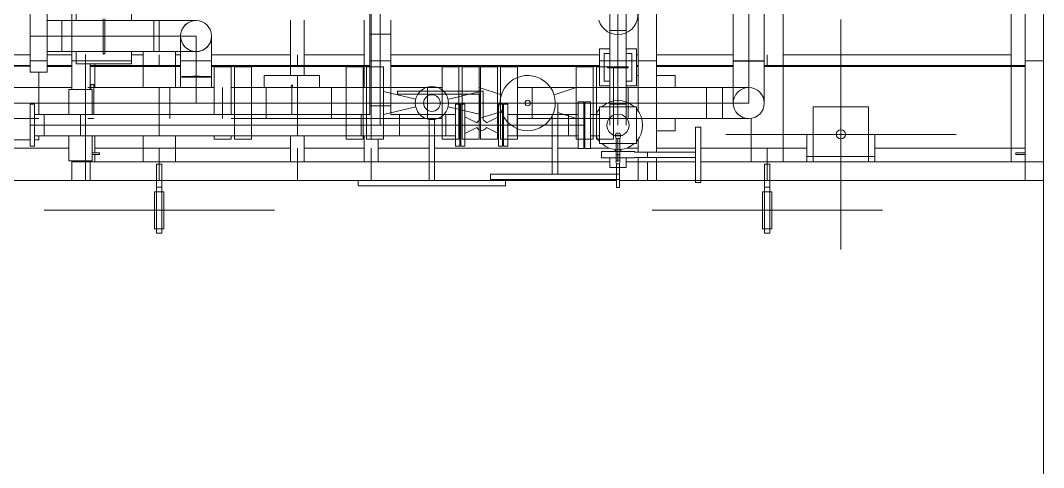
# Model space of a CAD drawing. Header units: inches. Extents: x -1128 to 651, y 96 to 845.
# Drawn here: x -1029.02 to -1024, y 706.05 to 708.24 of the extents above; entities that cross this region are included whole.
import ezdxf

# ---------------------------------------------------------------- set-up
doc = ezdxf.new("R2010")
doc.units = ezdxf.units.IN
doc.header["$MEASUREMENT"] = 0
doc.layers.add('EQUIPMENT LAYOUT-EMBED 1_DWG$0$DwgTemplate', color=7, linetype='Continuous')
doc.layers.add('Layout', color=6, linetype='Continuous', lineweight=18)

# ---------------------------------------------------------------- blocks, each defined once
blk = doc.blocks.new('A$C55974CAD')
at = {"layer": 'EQUIPMENT LAYOUT-EMBED 1_DWG$0$DwgTemplate', "color": 1, "lineweight": 0}
for p, q in [((32.7245, 5.5), (32.7245, 8.7)), ((32.1, 6.3825), (32.1, 5.275)), ((32.7815, 6.3825), (32.7815, 5.5)), ((32.275, 5.6361), (32.275, 5.2912)), ((31.9375, 5.425), (31.9375, 4.825)), ((31.9375, 4.825), (31.9375, 5.415)), ((32.7185, 5.4079), (32.7185, 5.275)), ((32.7245, 5.275), (32.7245, 5.4079)), ((32.7815, 5.4079), (32.7815, 5.275)), ((32.3428, 5.2912), (32.2065, 5.2912)), ((32.2065, 5.1642), (32.2065, 5.2912)), ((32.5935, 5.2912), (32.4571, 5.2912)), ((32.5935, 5.2912), (32.5935, 5.1642)), ((32.2, 2.355), (32.2, 5.275)), ((32.1, 5.175), (32.2065, 5.175)), ((32.5935, 5.175), (32.734, 5.175)), ((32.7185, 5.175), (32.7185, 4.6841)), ((32.7245, 4.6841), (32.7245, 5.175)), ((32.24, 5.15), (32.2, 5.15)), ((32.3428, 5.1642), (32.2065, 5.1642)), ((32.24, 5.1642), (32.24, 5.125)), ((32.24, 5.125), (32.25, 5.125)), ((32.25, 5.125), (32.25, 5.1642)), ((32.3428, 5.15), (32.25, 5.15)), ((32.275, 5.15), (32.275, 4.0875)), ((32.5935, 5.1642), (32.4571, 5.1642)), ((32.734, 5.15), (32.6041, 5.15)), ((32.7815, 4.95), (32.7815, 4.8875)), ((32.3428, 4.8875), (32.2, 4.8875)), ((32.7185, 4.8875), (32.6041, 4.8875)), ((32.7999, 4.8875), (32.7245, 4.8875)), ((32.9698, 4.8875), (32.9681, 4.8875)), ((31.9375, 4.815), (31.9375, 4.825)), ((31.9375, 4.825), (31.9375, 4.815)), ((31.9375, 4.775), (31.9375, 4.785)), ((31.9375, 4.785), (31.9375, 4.775)), ((31.9375, 4.185), (31.9375, 4.775)), ((31.9375, 4.775), (31.9375, 4.175)), ((32.3428, 4.7125), (32.2, 4.7125)), ((32.7185, 4.7125), (32.6041, 4.7125)), ((32.7999, 4.7125), (32.7245, 4.7125)), ((32.7815, 4.7125), (32.7815, 4.6841)), ((32.9698, 4.7125), (32.9681, 4.7125)), ((32.7185, 4.5158), (32.7185, 3.6571)), ((32.7245, 3.6571), (32.7245, 4.5158)), ((32.7815, 4.5158), (32.7815, 4.0875)), ((32.3428, 4.0875), (32.2, 4.0875)), ((32.9698, 4.0875), (32.67, 4.0875)), ((32.3428, 4.0125), (32.2, 4.0125)), ((32.275, 4.0125), (32.275, 3.6875)), ((32.9698, 4.0125), (32.67, 4.0125)), ((32.7815, 4.0125), (32.7815, 3.6875)), ((32.3428, 3.6875), (32.2, 3.6875)), ((32.9698, 3.6875), (32.6041, 3.6875)), ((32.3231, 3.6125), (32.2, 3.6125)), ((32.275, 3.6125), (32.275, 3.335)), ((32.7185, 3.5428), (32.7185, 2.41)), ((32.7245, 2.41), (32.7245, 3.5428)), ((32.7815, 3.5428), (32.7815, 2.41)), ((32.275, 3.305), (32.275, 2.667)), ((32.275, 2.637), (32.275, 2.5256)), ((32.275, 2.4954), (32.275, 2.4894)), ((32.275, 2.4592), (32.275, 2.3564)), ((32.2, 1.89), (32.2, 2.265)), ((32.275, 2.2635), (32.275, 2.2)), ((32.224, 2.2), (32.1, 2.2)), ((32.3246, 2.2), (32.254, 2.2)), ((33.6246, 2.2), (32.4754, 2.2)), ((32.7185, 2.21), (32.7185, 2.2)), ((32.7245, 2.2), (32.7245, 2.21)), ((32.7815, 2.21), (32.7815, 2.2)), ((31.9375, 2.125), (31.9375, 1.525)), ((31.9375, 1.525), (31.9375, 2.115)), ((32.224, 2.1), (32.1, 2.1)), ((34.7, 2.1), (32.254, 2.1)), ((32.275, 2.1), (32.275, 1.89)), ((32.7185, 2.1), (32.7185, 1.6841)), ((32.7245, 1.6841), (32.7245, 2.1)), ((32.7815, 2.1), (32.7815, 1.6841)), ((32.2, 0), (32.2, 1.86)), ((32.275, 1.86), (32.275, 1.285)), ((32.35, 1.285), (32.35, 1.725)), ((32.4368, 1.5875), (32.2, 1.5875)), ((31.9375, 1.515), (31.9375, 1.525)), ((31.9375, 1.525), (31.9375, 1.515)), ((32.7185, 1.5158), (32.7185, 0.1)), ((32.7245, 0.1), (32.7245, 1.5158)), ((31.9375, 1.475), (31.9375, 1.485)), ((31.9375, 1.485), (31.9375, 1.475)), ((31.9375, 0.885), (31.9375, 1.475)), ((31.9375, 1.475), (31.9375, 0.875)), ((32.7185, 1.4125), (32.2, 1.4125)), ((33.0565, 1.4125), (32.7245, 1.4125)), ((32.7815, 1.4125), (32.7815, 0.175)), ((31.725, 1.1), (32.1, 1.1)), ((32.1, 1.1), (32.35, 1.1)), ((32.35, 1.1), (32.975, 1.1)), ((32.275, 0.915), (32.275, 0.1)), ((32.35, 0.475), (32.35, 0.915)), ((32.7185, 0.175), (32.2, 0.175)), ((33.35, 0.175), (32.7245, 0.175)), ((32.24, 0.15), (32.24, 0.1)), ((32.25, 0.15), (32.24, 0.15)), ((32.25, 0.1), (32.25, 0.15)), ((34.7, 0.1), (32.1, 0.1))]:
    blk.add_line(p, q, dxfattribs=at)
at = {"layer": 'EQUIPMENT LAYOUT-EMBED 1_DWG$0$DwgTemplate', "color": 7, "lineweight": 0}
for p, q in [((32.52, 6.2093), (32.52, 4.7427)), ((32.4359, 5.4536), (32.4359, 5.8536)), ((32.6041, 5.4536), (32.6041, 5.8536)), ((32.4, 5.5), (32.2857, 5.5)), ((32.2857, 5.4777), (32.2857, 5.5)), ((32.4, 5.5), (32.4, 5.4253)), ((32.5143, 5.5), (32.4, 5.5)), ((32.5143, 5.4777), (32.5143, 5.5)), ((32.884, 5.5), (32.6872, 5.5)), ((32.6872, 5.4079), (32.6872, 5.5)), ((32.884, 5.5), (32.884, 5.3285)), ((33.0809, 5.5), (32.884, 5.5)), ((32.4, 5.4777), (32.2857, 5.4777)), ((32.3428, 5.4253), (32.3428, 5.4777)), ((32.5143, 5.4777), (32.4, 5.4777)), ((32.4571, 5.4253), (32.4571, 5.4777)), ((32.4, 5.4253), (32.3428, 5.4253)), ((32.4571, 5.4253), (32.3428, 5.4253)), ((32.3428, 5.4253), (32.3428, 3.7046)), ((32.4571, 5.4253), (32.4, 5.4253)), ((32.4, 3.7046), (32.4, 5.4253)), ((32.4571, 5.4253), (32.4571, 3.7046)), ((32.884, 5.4079), (32.6872, 5.4079)), ((32.7999, 5.3285), (32.7999, 5.4079)), ((33.0809, 5.4079), (32.884, 5.4079)), ((32.9681, 5.3285), (32.9681, 5.4079)), ((32.884, 5.3285), (32.7999, 5.3285)), ((32.9681, 5.3285), (32.7999, 5.3285)), ((32.7999, 5.3285), (32.7999, 5.104)), ((32.9681, 5.3285), (32.884, 5.3285)), ((32.884, 5.104), (32.884, 5.3285)), ((32.9681, 5.3285), (32.9681, 5.104)), ((32.4359, 5.1542), (32.4359, 5.1879)), ((32.6041, 5.1542), (32.6041, 5.1879)), ((32.7999, 5.104), (32.7999, 5.096)), ((32.7999, 5.096), (32.7999, 4.8286)), ((32.884, 5.096), (32.884, 5.104)), ((32.884, 4.8286), (32.884, 5.096)), ((32.9681, 5.104), (32.9681, 5.096)), ((32.9681, 5.096), (32.9681, 4.8286)), ((31.8375, 4.785), (31.8375, 4.815)), ((32.0375, 4.785), (32.0375, 4.815)), ((32.0625, 4.815), (32.0625, 4.785)), ((32.1875, 4.815), (32.1, 4.815)), ((32.1875, 4.815), (32.1, 4.815)), ((32.1, 4.785), (32.1875, 4.785)), ((32.1875, 4.785), (32.1, 4.785)), ((32.1875, 4.815), (32.1875, 4.785)), ((32.1875, 4.815), (32.1875, 4.785)), ((32.7999, 4.8286), (32.9681, 4.8286)), ((32.7999, 4.6), (32.7999, 4.8286)), ((32.9681, 4.8286), (32.7999, 4.8286)), ((32.884, 4.8286), (32.884, 4.8286)), ((32.884, 4.8286), (32.884, 4.8286)), ((32.884, 4.6), (32.884, 4.8286)), ((32.9681, 4.8286), (32.9681, 4.6)), ((32.4359, 4.7427), (32.52, 4.7427)), ((32.6041, 4.7427), (32.4359, 4.7427)), ((32.52, 4.7427), (32.6041, 4.7427)), ((32.52, 4.7427), (32.52, 4.7427)), ((32.52, 4.7427), (32.52, 4.4572)), ((32.6041, 4.7427), (32.6041, 4.7427)), ((32.6041, 4.6841), (32.6041, 4.6841)), ((32.6041, 4.6841), (32.6627, 4.6841)), ((32.7999, 4.6841), (32.6627, 4.6841)), ((32.884, 4.6841), (32.7999, 4.6841)), ((32.6041, 4.6), (32.52, 4.6)), ((32.66, 4.6), (32.6041, 4.6)), ((32.6627, 4.6), (32.66, 4.6)), ((32.6627, 4.6), (32.6627, 4.6)), ((32.6627, 4.6), (32.6627, 4.6)), ((32.6627, 4.6), (32.7999, 4.6)), ((32.6627, 4.6), (32.6627, 4.6)), ((32.7999, 4.6), (32.884, 4.6)), ((32.6041, 4.5158), (32.6041, 4.5158)), ((32.6041, 4.5158), (32.6627, 4.5158)), ((32.6627, 4.5158), (32.884, 4.5158)), ((32.4359, 4.4572), (32.52, 4.4572)), ((32.6041, 4.4572), (32.4359, 4.4572)), ((32.52, 4.4572), (32.52, 4.409)), ((32.52, 4.4572), (32.6041, 4.4572)), ((32.52, 4.4572), (32.52, 4.4572)), ((32.52, 4.4572), (32.52, 4.4572)), ((32.6041, 4.4572), (32.6041, 4.4572)), ((32.3428, 4.3915), (32.3231, 4.3915)), ((32.3231, 4.2994), (32.3231, 4.3915)), ((32.4571, 4.3915), (32.3428, 4.3915)), ((32.4359, 4.2994), (32.4359, 4.409)), ((32.52, 4.3915), (32.4571, 4.3915)), ((32.52, 4.409), (32.52, 4.3915)), ((32.52, 4.3915), (32.52, 4.2201)), ((32.7168, 4.3915), (32.52, 4.3915)), ((32.6041, 4.3915), (32.6041, 4.409)), ((32.6041, 4.2994), (32.6041, 4.3915)), ((32.7168, 4.2994), (32.7168, 4.3915)), ((32.3428, 4.2994), (32.3231, 4.2994)), ((32.4571, 4.2994), (32.3428, 4.2994)), ((32.4359, 4.2201), (32.4359, 4.2994)), ((32.52, 4.2994), (32.4571, 4.2994)), ((32.7168, 4.2994), (32.52, 4.2994)), ((32.6041, 4.2201), (32.6041, 4.2994)), ((32.4571, 4.2201), (32.4359, 4.2201)), ((32.4571, 4.2201), (32.4359, 4.2201)), ((32.4359, 4.2201), (32.4359, 3.4953)), ((32.52, 4.2201), (32.4571, 4.2201)), ((32.52, 4.2201), (32.4571, 4.2201)), ((32.6041, 4.2201), (32.52, 4.2201)), ((32.52, 3.6571), (32.52, 4.2201)), ((32.6041, 4.2201), (32.52, 4.2201)), ((32.6041, 4.2201), (32.6041, 3.6571)), ((32.4359, 3.8645), (32.52, 3.8645)), ((32.4359, 3.8645), (32.52, 3.8645)), ((32.52, 3.8645), (32.6041, 3.8645)), ((32.52, 3.8645), (32.6041, 3.8645)), ((32.3231, 3.7851), (32.3428, 3.7851)), ((32.3231, 3.7851), (32.3231, 3.6931)), ((32.3428, 3.7851), (32.52, 3.7851)), ((32.52, 3.7851), (32.6041, 3.7851)), ((32.6041, 3.7851), (32.7168, 3.7851)), ((32.7168, 3.7851), (32.7168, 3.6931)), ((32.07, 3.32), (32.07, 3.72)), ((32.07, 3.72), (32.1, 3.72)), ((32.3231, 3.6931), (32.3428, 3.6931)), ((32.3428, 3.6756), (32.3231, 3.6756)), ((32.3231, 3.5835), (32.3231, 3.6756)), ((32.3428, 3.7046), (32.4571, 3.7046)), ((32.3428, 3.7046), (32.3428, 3.4953)), ((32.4571, 3.7046), (32.3428, 3.7046)), ((32.3428, 3.6931), (32.52, 3.6931)), ((32.52, 3.6756), (32.3428, 3.6756)), ((32.4, 3.4953), (32.4, 3.7046)), ((32.4, 3.7046), (32.4, 3.7046)), ((32.4, 3.7046), (32.4, 3.7046)), ((32.4571, 3.7046), (32.4571, 3.6571)), ((32.52, 3.6931), (32.6041, 3.6931)), ((32.6041, 3.6756), (32.52, 3.6756)), ((32.6041, 3.6931), (32.7168, 3.6931)), ((32.7168, 3.6756), (32.6041, 3.6756)), ((32.7168, 3.6571), (32.7168, 3.6756)), ((32.4571, 3.6571), (32.5046, 3.6571)), ((32.5046, 3.6571), (32.5046, 3.5428)), ((32.5046, 3.6571), (32.8953, 3.6571)), ((32.5046, 3.6), (32.5046, 3.6571)), ((32.52, 3.5428), (32.52, 3.6571)), ((32.6041, 3.6571), (32.6041, 3.5428)), ((32.7168, 3.5835), (32.7168, 3.6571)), ((32.8953, 3.6571), (32.8953, 3.5428)), ((32.8953, 3.5428), (32.8953, 3.6571)), ((32.8953, 3.6571), (33.1046, 3.6571)), ((32.3428, 3.5835), (32.3231, 3.5835)), ((32.52, 3.5835), (32.3428, 3.5835)), ((32.5046, 3.6), (32.4, 3.6)), ((32.4993, 3.4076), (32.4576, 3.5835)), ((32.8953, 3.6), (32.5046, 3.6)), ((32.5046, 3.6), (32.5046, 3.6)), ((32.5046, 3.5428), (32.5046, 3.6)), ((32.7168, 3.5835), (32.52, 3.5835)), ((32.5407, 3.4076), (32.5824, 3.5835)), ((33.1046, 3.6), (32.8953, 3.6)), ((32.8953, 3.6), (32.8954, 3.6)), ((32.8954, 3.6), (32.8954, 3.6)), ((32.4571, 3.5428), (32.4571, 3.4953)), ((32.4571, 3.5428), (32.5046, 3.5428)), ((32.5046, 3.5428), (32.8953, 3.5428)), ((32.52, 3.3445), (32.52, 3.5428)), ((32.5691, 3.5072), (32.5841, 3.5072)), ((32.5691, 3.5072), (32.5691, 3.0575)), ((32.5841, 3.5072), (32.5841, 3.0575)), ((32.6041, 3.5428), (32.6041, 3.3445)), ((32.8953, 3.5428), (32.9698, 3.5428)), ((32.3428, 3.4953), (32.4571, 3.4953)), ((32.4571, 3.4953), (32.3428, 3.4953)), ((32.3428, 3.4953), (32.3428, 3.2437)), ((32.4, 3.4953), (32.4, 3.4953)), ((32.4, 3.2437), (32.4, 3.4953)), ((32.4359, 3.4953), (32.4359, 3.4953)), ((32.4359, 3.4953), (32.4359, 3.3445)), ((32.4571, 3.4953), (32.4571, 3.2437)), ((32.1, 3.335), (32.2, 3.335)), ((32.2, 3.335), (32.3428, 3.335)), ((32.3428, 3.335), (32.4313, 3.335)), ((32.4359, 3.3445), (32.4571, 3.3445)), ((32.4359, 3.3445), (32.4359, 3.2651)), ((32.4571, 3.3445), (32.4359, 3.3445)), ((32.4571, 3.3445), (32.52, 3.3445)), ((32.52, 3.3445), (32.4571, 3.3445)), ((32.52, 3.1731), (32.52, 3.3445)), ((32.52, 3.3445), (32.5691, 3.3445)), ((32.5691, 3.3445), (32.52, 3.3445)), ((32.5691, 3.3445), (32.5841, 3.3445)), ((32.5841, 3.3445), (32.5691, 3.3445)), ((32.5841, 3.3445), (32.6041, 3.3445)), ((32.6041, 3.3445), (32.5841, 3.3445)), ((32.6041, 3.3445), (32.6041, 3.2651)), ((32.07, 2.92), (32.07, 3.32)), ((32.1, 3.305), (32.2, 3.305)), ((32.2, 3.305), (32.3428, 3.305)), ((32.3428, 3.305), (32.4313, 3.305)), ((32.3231, 3.2651), (32.3428, 3.2651)), ((32.3231, 3.2651), (32.3231, 3.1913)), ((32.3428, 3.2651), (32.4571, 3.2651)), ((32.3428, 3.2437), (32.4571, 3.2437)), ((32.3428, 3.2437), (32.3428, 3.1913)), ((32.4571, 3.2437), (32.3428, 3.2437)), ((32.4, 3.169), (32.4, 3.2437)), ((32.4571, 3.2651), (32.52, 3.2651)), ((32.4571, 3.2437), (32.4571, 3.1913)), ((32.4993, 3.2324), (32.4843, 3.169)), ((32.52, 3.2651), (32.5691, 3.2651)), ((32.5407, 3.2324), (32.5548, 3.1731)), ((32.5691, 3.2651), (32.5841, 3.2651)), ((32.5841, 3.2651), (32.7168, 3.2651)), ((32.7168, 3.2651), (32.7168, 3.1731)), ((32.2857, 3.1913), (32.5143, 3.1913)), ((32.2857, 3.1913), (32.2857, 3.169)), ((32.2857, 3.169), (32.5143, 3.169)), ((32.3231, 3.1913), (32.3231, 3.1731)), ((32.3231, 3.1731), (32.5143, 3.1731)), ((32.4843, 3.169), (32.4829, 3.163)), ((32.5143, 3.1913), (32.5143, 3.169)), ((32.5143, 3.1731), (32.52, 3.1731)), ((32.52, 3.1731), (32.5691, 3.1731)), ((32.52, 3.1731), (32.52, 3.1556)), ((32.5548, 3.1731), (32.5589, 3.1556)), ((32.5691, 3.1731), (32.5841, 3.1731)), ((32.5841, 3.1731), (32.7168, 3.1731)), ((32.5143, 3.163), (32.2857, 3.163)), ((32.2857, 3.1407), (32.2857, 3.163)), ((32.5143, 3.1407), (32.2857, 3.1407)), ((32.5143, 3.1556), (32.3231, 3.1556)), ((32.3231, 3.1407), (32.3231, 3.1556)), ((32.3231, 3.0635), (32.3231, 3.1407)), ((32.4571, 3.1645), (32.3428, 3.1645)), ((32.3436, 3.163), (32.3428, 3.1645)), ((32.3872, 3.0756), (32.3547, 3.1407)), ((32.4, 2.9354), (32.4, 3.1645)), ((32.4128, 3.0756), (32.4453, 3.1407)), ((32.4564, 3.163), (32.4571, 3.1645)), ((32.4829, 3.163), (32.4593, 3.0635)), ((32.5143, 3.1407), (32.5143, 3.163)), ((32.52, 3.1556), (32.5143, 3.1556)), ((32.52, 3.0575), (32.52, 3.1556)), ((32.5691, 3.1556), (32.52, 3.1556)), ((32.5589, 3.1556), (32.5824, 3.0564)), ((32.5841, 3.1556), (32.5691, 3.1556)), ((32.7168, 3.1556), (32.5841, 3.1556)), ((32.7168, 3.0635), (32.7168, 3.1556)), ((32.3748, 3.0635), (32.3231, 3.0635)), ((32.3231, 3.0564), (32.3721, 3.0564)), ((32.3231, 3.0564), (32.3231, 2.9644)), ((32.3721, 3.0564), (32.52, 3.0564)), ((32.4252, 3.0635), (32.3748, 3.0635)), ((32.52, 3.0635), (32.4252, 3.0635)), ((32.5691, 3.0575), (32.4276, 3.0575)), ((32.52, 3.0635), (32.4359, 3.0635)), ((32.4378, 3.0575), (32.4359, 3.0635)), ((32.4426, 3.0425), (32.4378, 3.0575)), ((32.4593, 3.0635), (32.4576, 3.0564)), ((32.4593, 3.0635), (32.4593, 3.0635)), ((32.5691, 3.0635), (32.52, 3.0635)), ((32.5691, 3.0635), (32.52, 3.0635)), ((32.52, 3.0425), (32.52, 3.0575)), ((32.52, 3.0564), (32.6019, 3.0564)), ((32.5656, 2.9429), (32.6041, 3.0635)), ((32.5841, 3.0635), (32.5691, 3.0635)), ((32.5841, 3.0635), (32.5691, 3.0635)), ((32.6041, 3.0635), (32.5841, 3.0635)), ((32.7168, 3.0635), (32.5841, 3.0635)), ((32.5841, 3.0575), (32.5841, 3.0425)), ((32.6019, 3.0564), (32.7168, 3.0564)), ((32.7168, 3.0564), (32.7168, 2.9644)), ((32.104, 2.652), (32.104, 3.002)), ((32.104, 3.002), (32.134, 3.002)), ((32.134, 2.652), (32.134, 3.002)), ((32.3872, 3.0243), (32.3547, 2.9592)), ((32.4128, 3.0243), (32.4453, 2.9592)), ((32.5841, 3.0425), (32.4276, 3.0425)), ((32.4692, 2.9592), (32.4426, 3.0425)), ((32.52, 2.5256), (32.52, 3.0425)), ((32.2857, 2.9592), (32.5143, 2.9592)), ((32.2857, 2.9592), (32.2857, 2.9369)), ((32.3231, 2.9644), (32.3573, 2.9644)), ((32.52, 2.9469), (32.3231, 2.9469)), ((32.3231, 2.9369), (32.3231, 2.9469)), ((32.3573, 2.9644), (32.4427, 2.9644)), ((32.4427, 2.9644), (32.4675, 2.9644)), ((32.4675, 2.9644), (32.52, 2.9644)), ((32.4744, 2.9429), (32.4692, 2.9592)), ((32.5143, 2.9592), (32.5143, 2.9369)), ((32.52, 2.9644), (32.5725, 2.9644)), ((32.5669, 2.9469), (32.52, 2.9469)), ((32.7168, 2.9469), (32.5669, 2.9469)), ((32.5725, 2.9644), (32.7168, 2.9644)), ((32.7168, 2.8548), (32.7168, 2.9469)), ((32.07, 2.92), (32.1, 2.92)), ((32.2857, 2.9369), (32.5143, 2.9369)), ((32.5143, 2.931), (32.2857, 2.931)), ((32.2857, 2.9087), (32.2857, 2.931)), ((32.5143, 2.9087), (32.2857, 2.9087)), ((32.3231, 2.931), (32.3231, 2.9369)), ((32.3231, 2.9087), (32.3231, 2.931)), ((32.3231, 2.8548), (32.3231, 2.9087)), ((32.3436, 2.9369), (32.3428, 2.9354)), ((32.3428, 2.9354), (32.4571, 2.9354)), ((32.3428, 2.8563), (32.3428, 2.9087)), ((32.4, 2.931), (32.4, 2.8563)), ((32.4564, 2.9369), (32.4571, 2.9354)), ((32.4571, 2.8563), (32.4571, 2.9087)), ((32.5143, 2.9087), (32.5143, 2.931)), ((32.3428, 2.8548), (32.3231, 2.8548)), ((32.4571, 2.8563), (32.3428, 2.8563)), ((32.3428, 2.8563), (32.3428, 2.5794)), ((32.4571, 2.8563), (32.3428, 2.8563)), ((32.52, 2.8548), (32.3428, 2.8548)), ((32.4, 2.5794), (32.4, 2.8563)), ((32.4359, 2.7754), (32.4359, 2.8548)), ((32.4571, 2.8563), (32.4571, 2.5794)), ((32.6596, 2.8548), (32.52, 2.8548)), ((32.6041, 2.7754), (32.6041, 2.8548)), ((32.7168, 2.8548), (32.6596, 2.8548)), ((32.4359, 2.7754), (32.52, 2.7754)), ((32.4359, 2.3348), (32.4359, 2.7754)), ((32.52, 2.7754), (32.4359, 2.7754)), ((32.52, 2.7754), (32.6041, 2.7754)), ((32.6041, 2.7754), (32.52, 2.7754)), ((32.6041, 2.6758), (32.6041, 2.7754)), ((32.134, 2.667), (32.2, 2.667)), ((32.2, 2.667), (32.3428, 2.667)), ((32.3428, 2.667), (32.4506, 2.667)), ((32.6041, 2.5364), (32.6041, 2.6758)), ((32.104, 2.302), (32.104, 2.652)), ((32.134, 2.302), (32.134, 2.652)), ((32.134, 2.637), (32.2, 2.637)), ((32.2, 2.637), (32.3428, 2.637)), ((32.3428, 2.637), (32.4571, 2.637)), ((32.468, 2.637), (32.4571, 2.6031)), ((32.4571, 2.637), (32.52, 2.637)), ((32.52, 2.637), (32.52, 2.65)), ((32.5656, 2.6571), (32.6041, 2.5364)), ((32.4571, 2.5794), (32.3428, 2.5794)), ((32.3428, 2.5794), (32.4, 2.5794)), ((32.3428, 2.5794), (32.3428, 2.5256)), ((32.4, 2.4954), (32.4, 2.5794)), ((32.4, 2.5794), (32.4571, 2.5794)), ((32.4571, 2.6031), (32.4359, 2.5364)), ((32.4571, 2.5794), (32.4571, 2.5256)), ((32.273, 2.5256), (32.4, 2.5256)), ((32.273, 2.5256), (32.273, 2.4954)), ((32.3231, 2.5364), (32.3428, 2.5364)), ((32.3231, 2.5364), (32.3231, 2.5256)), ((32.3231, 2.5256), (32.3231, 2.4954)), ((32.3428, 2.5364), (32.4571, 2.5364)), ((32.4, 2.5256), (32.527, 2.5256)), ((32.4359, 2.5364), (32.4571, 2.5364)), ((32.4571, 2.5364), (32.6041, 2.5364)), ((32.4571, 2.5364), (32.52, 2.5364)), ((32.52, 2.5364), (32.7168, 2.5364)), ((32.52, 2.4954), (32.52, 2.5256)), ((32.527, 2.5256), (32.527, 2.4954)), ((32.6041, 2.4444), (32.6041, 2.5364)), ((32.7168, 2.5364), (32.7168, 2.4444)), ((32.273, 2.4954), (32.4, 2.4954)), ((32.3231, 2.4954), (32.3231, 2.4894)), ((32.3231, 2.4894), (32.3231, 2.4592)), ((32.3231, 2.4592), (32.3231, 2.4444)), ((32.3231, 2.4444), (32.3428, 2.4444)), ((32.3428, 2.4444), (32.4571, 2.4444)), ((32.4, 2.4954), (32.527, 2.4954)), ((32.4571, 2.4444), (32.52, 2.4444)), ((32.52, 2.4894), (32.52, 2.4954)), ((32.52, 2.4592), (32.52, 2.4894)), ((32.52, 2.4444), (32.52, 2.4592)), ((32.52, 2.4444), (32.52, 2.4269)), ((32.52, 2.4444), (32.7168, 2.4444)), ((32.6041, 2.4269), (32.6041, 2.4444)), ((32.2217, 2.3206), (32.2217, 2.4)), ((32.2217, 2.4), (32.2562, 2.4)), ((32.2562, 2.3206), (32.2562, 2.4)), ((32.3358, 2.4269), (32.3231, 2.4269)), ((32.3231, 2.419), (32.3231, 2.4269)), ((32.3231, 2.3348), (32.3231, 2.419)), ((32.4642, 2.4269), (32.3358, 2.4269)), ((32.52, 2.4269), (32.4642, 2.4269)), ((32.52, 2.4269), (32.52, 2.3681)), ((32.7168, 2.4269), (32.52, 2.4269)), ((32.6041, 2.3348), (32.6041, 2.4269)), ((32.7168, 2.41), (32.7168, 2.4269)), ((32.7168, 2.3348), (32.7168, 2.41)), ((32.17, 2.3175), (32.17, 2.355)), ((32.17, 2.355), (32.2217, 2.355)), ((32.52, 2.3348), (32.3231, 2.3348)), ((32.5143, 2.3544), (32.4, 2.3544)), ((32.4359, 2.2554), (32.4359, 2.3348)), ((32.5143, 2.2655), (32.5143, 2.3544)), ((32.5257, 2.3544), (32.5143, 2.3544)), ((32.5143, 2.3544), (32.5143, 2.31)), ((32.52, 2.3681), (32.52, 2.2554)), ((32.7168, 2.3348), (32.52, 2.3348)), ((32.7112, 2.3544), (32.5257, 2.3544)), ((32.6041, 2.2655), (32.6041, 2.3348)), ((32.7172, 2.3544), (32.7112, 2.3544)), ((32.9016, 2.3544), (32.7172, 2.3544)), ((32.9141, 2.3544), (32.9016, 2.3544)), ((32.9141, 2.2655), (32.9141, 2.3544)), ((32.9142, 2.3544), (32.9142, 2.31)), ((33.0858, 2.3544), (32.9142, 2.3544)), ((32.062, 2.3025), (32.062, 2.3175)), ((32.062, 2.3175), (32.1924, 2.3175)), ((32.062, 2.3025), (32.1924, 2.3025)), ((32.104, 2.302), (32.134, 2.302)), ((32.17, 2.3025), (32.17, 2.3175)), ((32.17, 2.265), (32.17, 2.3025)), ((32.2, 2.3206), (32.2381, 2.3206)), ((32.2381, 2.31), (32.2, 2.31)), ((32.2381, 2.2993), (32.2, 2.2993)), ((32.2217, 2.2993), (32.2217, 2.3206)), ((32.2217, 2.22), (32.2217, 2.2993)), ((32.2381, 2.2993), (32.2381, 2.3206)), ((32.2381, 2.3206), (32.2381, 2.2993)), ((32.2381, 2.3206), (32.2671, 2.3206)), ((32.2381, 2.31), (32.2381, 2.31)), ((32.2381, 2.31), (32.2381, 2.31)), ((32.2666, 2.31), (32.2381, 2.31)), ((32.2381, 2.2993), (32.2671, 2.2993)), ((32.2562, 2.325), (32.2675, 2.325)), ((32.2562, 2.2993), (32.2562, 2.3206)), ((32.2562, 2.22), (32.2562, 2.2993)), ((32.2562, 2.295), (32.2675, 2.295)), ((32.3271, 2.31), (32.2666, 2.31)), ((32.2671, 2.3206), (32.3271, 2.3206)), ((32.2671, 2.2993), (32.3271, 2.2993)), ((32.3271, 2.3206), (32.3449, 2.326)), ((32.3271, 2.2993), (32.3271, 2.3206)), ((32.3271, 2.3206), (32.3271, 2.2993)), ((32.3271, 2.31), (32.3271, 2.31)), ((32.3271, 2.31), (32.3271, 2.31)), ((32.3271, 2.2993), (32.3449, 2.294)), ((32.3449, 2.294), (32.3449, 2.326)), ((32.3568, 2.3206), (32.3449, 2.326)), ((32.3568, 2.2993), (32.3449, 2.294)), ((32.3568, 2.2993), (32.3568, 2.3206)), ((32.4, 2.31), (32.5143, 2.31)), ((32.5143, 2.31), (32.5333, 2.31)), ((32.5143, 2.31), (32.5143, 2.31)), ((32.5143, 2.31), (32.5143, 2.31)), ((32.5143, 2.31), (32.5143, 2.2655)), ((32.5333, 2.31), (32.7112, 2.31)), ((32.7112, 2.31), (32.7172, 2.31)), ((32.7172, 2.31), (32.892, 2.31)), ((32.892, 2.31), (32.9141, 2.31)), ((32.9141, 2.31), (32.9142, 2.31)), ((32.9142, 2.31), (33.0858, 2.31)), ((32.9142, 2.31), (32.9142, 2.2655)), ((32.17, 2.265), (32.2217, 2.265)), ((32.4, 2.2655), (32.5143, 2.2655)), ((32.52, 2.2554), (32.4359, 2.2554)), ((32.4359, 2.2554), (32.4359, 2.1)), ((32.52, 2.2554), (32.4359, 2.2554)), ((32.5257, 2.2655), (32.5143, 2.2655)), ((32.52, 2.2518), (32.52, 2.2554)), ((32.5217, 2.2554), (32.52, 2.2554)), ((32.5217, 2.2554), (32.52, 2.2554)), ((32.52, 2.2), (32.52, 2.2518)), ((32.6041, 2.2554), (32.5217, 2.2554)), ((32.6041, 2.2554), (32.5217, 2.2554)), ((32.7112, 2.2655), (32.5257, 2.2655)), ((32.6041, 2.2554), (32.6041, 2.2655)), ((32.6041, 2.2554), (32.6041, 2.2)), ((32.7172, 2.2655), (32.7112, 2.2655)), ((32.9016, 2.2655), (32.7172, 2.2655)), ((32.9141, 2.2655), (32.9016, 2.2655)), ((33.0858, 2.2655), (32.9142, 2.2655)), ((32.2217, 2.22), (32.224, 2.22)), ((32.224, 1.89), (32.224, 2.22)), ((32.254, 2.22), (32.2562, 2.22)), ((32.254, 1.89), (32.254, 2.22)), ((32.52, 2.1), (32.52, 2.2)), ((32.6041, 2.2), (32.6041, 2.1)), ((32.4359, 2.1), (32.4359, 1.7427)), ((32.52, 1.7427), (32.52, 2.1)), ((32.6041, 2.1), (32.6041, 1.7427)), ((32.389, 1.89), (32.089, 1.89)), ((32.089, 1.86), (32.089, 1.89)), ((32.389, 1.86), (32.389, 1.89)), ((32.389, 1.86), (32.089, 1.86)), ((32.52, 1.8286), (32.4359, 1.8286)), ((32.4359, 1.8286), (32.52, 1.8286)), ((32.6041, 1.8286), (32.52, 1.8286)), ((32.52, 1.8286), (32.6041, 1.8286)), ((32.4359, 1.7427), (32.4359, 1.7427)), ((32.52, 1.7427), (32.4359, 1.7427)), ((32.6041, 1.7427), (32.4359, 1.7427)), ((32.4359, 1.6), (32.4359, 1.7427)), ((32.6041, 1.7427), (32.52, 1.7427)), ((32.52, 1.7427), (32.52, 1.7427)), ((32.52, 1.7427), (32.52, 1.6841)), ((32.6041, 1.7427), (32.6041, 1.7427)), ((32.6041, 1.6841), (32.6041, 1.7427)), ((32.52, 1.6841), (32.7486, 1.6841)), ((32.52, 1.6841), (32.52, 1.6)), ((32.6041, 1.6), (32.6041, 1.6841)), ((32.7486, 1.6841), (32.7486, 1.5158)), ((33.3, 1.6841), (32.7486, 1.6841)), ((32.52, 1.6), (32.7486, 1.6)), ((32.7486, 1.6), (32.7486, 1.6)), ((32.7486, 1.6), (32.7486, 1.6)), ((32.7486, 1.6), (33.2655, 1.6)), ((31.8375, 1.485), (31.8375, 1.515)), ((32.0375, 1.485), (32.0375, 1.515)), ((32.0625, 1.515), (32.0625, 1.485)), ((32.1875, 1.515), (32.1, 1.515)), ((32.1875, 1.515), (32.1, 1.515)), ((32.1875, 1.515), (32.1875, 1.485)), ((32.1875, 1.515), (32.1875, 1.485)), ((32.7486, 1.5158), (32.52, 1.5158)), ((33.3, 1.5158), (32.7486, 1.5158)), ((32.1, 1.485), (32.1875, 1.485)), ((32.1875, 1.485), (32.1, 1.485)), ((32.35, 1.25), (32.2, 1.25)), ((32.35, 1.25), (32.2, 1.25)), ((32.2, 0.95), (32.35, 0.95)), ((32.2, 0.95), (32.35, 0.95)), ((61, 0), (0, 0))]:
    blk.add_line(p, q, dxfattribs=at)
at = {"layer": 'EQUIPMENT LAYOUT-EMBED 1_DWG$0$DwgTemplate', "color": 5, "lineweight": 0}
for p, q in [((32.32, 5.5), (32.32, 5.8536)), ((32.72, 5.8536), (32.72, 5.5)), ((32.32, 5.4536), (32.32, 5.4777)), ((32.32, 5.4536), (32.3428, 5.4536)), ((32.4571, 5.4536), (32.6872, 5.4536)), ((32.6041, 5.275), (32.6041, 5.4536)), ((32.5935, 5.171), (32.621, 5.171)), ((32.621, 5.171), (32.621, 5.175)), ((32.621, 5.1542), (32.621, 5.171)), ((32.4571, 5.1542), (32.621, 5.1542)), ((32.6041, 4.5011), (32.6041, 5.1542)), ((31.8125, 4.815), (31.9375, 4.815)), ((31.8125, 4.815), (31.9375, 4.815)), ((31.8125, 4.815), (31.8125, 4.785)), ((31.9375, 4.785), (31.8125, 4.785)), ((31.8125, 4.785), (31.9375, 4.785)), ((31.8375, 4.825), (32.0375, 4.825)), ((32.0375, 4.825), (31.8375, 4.825)), ((31.8375, 4.815), (31.8375, 4.825)), ((31.8375, 4.775), (31.8375, 4.785)), ((31.9375, 4.785), (31.9375, 4.815)), ((31.9375, 4.785), (31.9375, 4.815)), ((32.1, 4.815), (31.9375, 4.815)), ((32.1, 4.815), (31.9375, 4.815)), ((31.9375, 4.785), (32.1, 4.785)), ((32.1, 4.785), (31.9375, 4.785)), ((32.0375, 4.815), (32.0375, 4.825)), ((32.0375, 4.775), (32.0375, 4.785)), ((32.0375, 4.775), (31.8375, 4.775)), ((32.0375, 4.775), (31.8375, 4.775)), ((32.3231, 4.5011), (32.3428, 4.5011)), ((32.3231, 4.5011), (32.3231, 4.409)), ((32.4571, 4.5011), (32.52, 4.5011)), ((32.52, 4.5011), (32.7168, 4.5011)), ((32.7168, 4.5011), (32.7168, 4.409)), ((32.3231, 4.409), (32.3428, 4.409)), ((32.4571, 4.409), (32.52, 4.409)), ((32.52, 4.409), (32.7168, 4.409)), ((32.4, 2.4894), (32.273, 2.4894)), ((32.273, 2.4592), (32.273, 2.4894)), ((32.4, 2.4592), (32.273, 2.4592)), ((32.3428, 2.41), (32.3428, 2.4592)), ((32.527, 2.4894), (32.4, 2.4894)), ((32.527, 2.4592), (32.4, 2.4592)), ((32.4571, 2.41), (32.4571, 2.4592)), ((32.527, 2.4592), (32.527, 2.4894)), ((32.3, 2.41), (32.5, 2.41)), ((32.3, 2.41), (32.3, 2.21)), ((32.5, 2.21), (32.5, 2.41)), ((32.5, 2.21), (32.3, 2.21)), ((31.8125, 1.515), (31.9375, 1.515)), ((31.8125, 1.515), (31.9375, 1.515)), ((31.8125, 1.515), (31.8125, 1.485)), ((31.8375, 1.525), (32.0375, 1.525)), ((32.0375, 1.525), (31.8375, 1.525)), ((31.8375, 1.515), (31.8375, 1.525)), ((31.9375, 1.485), (31.9375, 1.515)), ((31.9375, 1.485), (31.9375, 1.515)), ((32.1, 1.515), (31.9375, 1.515)), ((32.1, 1.515), (31.9375, 1.515)), ((32.0375, 1.515), (32.0375, 1.525)), ((31.9375, 1.485), (31.8125, 1.485)), ((31.8125, 1.485), (31.9375, 1.485)), ((31.8375, 1.475), (31.8375, 1.485)), ((32.0375, 1.475), (31.8375, 1.475)), ((32.0375, 1.475), (31.8375, 1.475)), ((31.9375, 1.485), (32.1, 1.485)), ((32.1, 1.485), (31.9375, 1.485)), ((32.0375, 1.475), (32.0375, 1.485)), ((32.23, 1.285), (32.2, 1.285)), ((32.23, 1.285), (32.2, 1.285)), ((32.23, 1.285), (32.35, 1.285)), ((32.23, 1.285), (32.35, 1.285)), ((32.23, 0.915), (32.23, 1.285)), ((32.23, 0.915), (32.23, 1.285)), ((32.35, 1.285), (32.35, 0.915)), ((32.35, 1.285), (32.35, 0.915)), ((32.5, 1.25), (32.35, 1.25)), ((32.5, 1.25), (32.35, 1.25)), ((32.5, 0.95), (32.5, 1.25)), ((32.5, 0.95), (32.5, 1.25)), ((32.35, 0.95), (32.5, 0.95)), ((32.35, 0.95), (32.5, 0.95)), ((32.2, 0.915), (32.23, 0.915)), ((32.2, 0.915), (32.23, 0.915)), ((32.35, 0.915), (32.23, 0.915)), ((32.23, 0.915), (32.35, 0.915))]:
    blk.add_line(p, q, dxfattribs=at)
at = {"layer": 'EQUIPMENT LAYOUT-EMBED 1_DWG$0$DwgTemplate', "color": 9, "lineweight": 0}
for p, q in [((32.75, 5.5), (32.75, 5.4079)), ((32.75, 5.275), (32.75, 4.95)), ((32.784, 5.2), (32.1, 5.2)), ((32.275, 4.8), (32.1, 4.8)), ((32.6041, 4.8), (32.3428, 4.8)), ((32.7815, 4.8), (32.7185, 4.8)), ((32.9681, 4.8), (32.7999, 4.8)), ((32.75, 4.6841), (32.75, 4.5158)), ((32.275, 4.05), (32.1, 4.05)), ((32.67, 4.05), (32.3428, 4.05)), ((32.7815, 4.05), (32.7185, 4.05)), ((32.275, 3.65), (32.1, 3.65)), ((33.35, 3.65), (32.3231, 3.65)), ((32.75, 3.6571), (32.75, 3.5428)), ((32.75, 2.41), (32.75, 2.21)), ((32.75, 2.2), (32.75, 2.1)), ((32.2, 2.15), (32.1, 2.15)), ((32.254, 2.15), (32.224, 2.15)), ((32.75, 1.6841), (32.75, 1.5158)), ((32.275, 1.5), (32.1, 1.5)), ((32.7815, 1.5), (32.7185, 1.5)), ((32.75, 0.1), (32.75, 0))]:
    blk.add_line(p, q, dxfattribs=at)
at = {"layer": 'EQUIPMENT LAYOUT-EMBED 1_DWG$0$DwgTemplate', "color": 54, "lineweight": 0}
for p, q in [((32.2065, 5.275), (32.1, 5.275)), ((32.1, 5.275), (32.1, 2.3175)), ((34.7, 5.275), (32.5935, 5.275)), ((32.1, 2.3025), (32.1, 0)), ((32.1, 0), (34.7, 0))]:
    blk.add_line(p, q, dxfattribs=at)
at = {"layer": 'EQUIPMENT LAYOUT-EMBED 1_DWG$0$DwgTemplate', "color": 3, "lineweight": 0}
for p, q in [((32.4571, 5.2277), (32.3428, 5.2277)), ((32.734, 4.95), (32.734, 5.25)), ((32.734, 5.25), (32.7999, 5.25)), ((32.9681, 5.25), (33.034, 5.25)), ((32.79, 5.104), (32.978, 5.104)), ((32.978, 5.096), (32.79, 5.096)), ((32.734, 4.95), (32.7999, 4.95)), ((32.9681, 4.95), (33.034, 4.95)), ((32.6041, 4.23), (32.67, 4.23)), ((32.67, 3.93), (32.67, 4.23)), ((32.6041, 4.08), (32.4571, 4.08)), ((32.6041, 4.084), (32.614, 4.084)), ((32.614, 4.076), (32.6041, 4.076)), ((32.6041, 3.93), (32.67, 3.93)), ((32.6142, 2.3544), (32.6142, 2.41)), ((32.8142, 2.41), (32.6142, 2.41)), ((32.8142, 2.3544), (32.8142, 2.41)), ((32.7892, 2.385), (32.6392, 2.385)), ((32.6392, 2.3544), (32.6392, 2.385)), ((32.7112, 2.257), (32.7112, 2.363)), ((32.7172, 2.363), (32.7172, 2.257)), ((32.7892, 2.3544), (32.7892, 2.385)), ((32.6142, 2.21), (32.6142, 2.2655)), ((32.6392, 2.235), (32.6392, 2.2655)), ((32.7892, 2.235), (32.6392, 2.235)), ((32.7892, 2.235), (32.7892, 2.2655)), ((32.8142, 2.21), (32.8142, 2.2655)), ((32.8142, 2.21), (32.6142, 2.21)), ((32.67, 2.2), (32.67, 2.21)), ((32.37, 2), (32.37, 2.1)), ((32.67, 2), (32.67, 2.1)), ((32.37, 2), (32.4359, 2)), ((32.6041, 2), (32.67, 2))]:
    blk.add_line(p, q, dxfattribs=at)
at = {"layer": 'EQUIPMENT LAYOUT-EMBED 1_DWG$0$DwgTemplate', "color": 7, "lineweight": 0}
for centre, radius in [((32.52, 3.32), 0.045), ((32.52, 2.8), 0.015)]:
    blk.add_circle(centre, radius, dxfattribs=at)
at = {"layer": 'EQUIPMENT LAYOUT-EMBED 1_DWG$0$DwgTemplate', "color": 5, "lineweight": 0}
blk.add_circle((32.4, 2.31), 0.06, dxfattribs=at)
at = {"layer": 'EQUIPMENT LAYOUT-EMBED 1_DWG$0$DwgTemplate', "color": 3, "lineweight": 0}
for centre, radius, start, end in [((32.79, 5.1), 0.004, 90, 270), ((32.614, 4.08), 0.004, 270, 90), ((32.7142, 2.363), 0.003, 0, 180), ((32.7142, 2.257), 0.003, 180, 0)]:
    blk.add_arc(centre, radius, start, end, dxfattribs=at)
at = {"layer": 'EQUIPMENT LAYOUT-EMBED 1_DWG$0$DwgTemplate', "color": 7, "lineweight": 0}
for centre, radius, start, end in [((32.884, 4.6), 0.0841, 270.0136, 178.2326), ((32.884, 4.6), 0.0841, 90, 178.2327), ((32.884, 4.6), 0.0841, 0, 180), ((32.884, 4.6), 0.0841, 270.0136, 90), ((32.884, 4.6), 0.0841, 178.2326, 180), ((32.884, 4.6), 0.0841, 178.2327, 270), ((32.884, 4.6), 0.0841, 180, 270.0136), ((32.884, 4.6), 0.0841, 180, 0), ((32.884, 4.6), 0.0841, 180, 270), ((32.884, 4.6), 0.0841, 270, 0), ((32.884, 4.6), 0.0841, 270, 270.0136), ((32.52, 3.32), 0.09, 20.7943, 180), ((32.52, 3.32), 0.09, 339.2057, 20.7943), ((32.52, 3.32), 0.09, 180, 339.2057), ((32.4, 3.05), 0.0286, 116.5142, 243.4858), ((32.4, 3.05), 0.0286, 15.182, 63.4858), ((32.4, 3.05), 0.0286, 296.5142, 344.818), ((32.52, 2.8), 0.15, 245.2285, 92.1778), ((32.52, 2.8), 0.15, 92.1778, 114.058), ((32.52, 2.8), 0.15, 119.1548, 180), ((32.52, 2.8), 0.15, 115.4483, 119.1548), ((32.52, 2.8), 0.15, 114.8997, 115.4483), ((32.52, 2.8), 0.15, 114.058, 114.8997), ((32.52, 2.8), 0.15, 180, 245.2285), ((33, 2.31), 0.108, 106.2251, 0), ((32.2, 2.31), 0.0107, 90, 270), ((32.2, 2.31), 0.0107, 90, 270), ((32.2, 2.31), 0.0107, 270, 90), ((32.52, 1.6), 0.0841, 90, 270), ((32.52, 1.6), 0.0841, 90, 270), ((32.52, 1.6), 0.0841, 270, 90), ((32.35, 1.1), 0.025, 90, 270), ((32.35, 1.1), 0.025, 90, 270)]:
    blk.add_arc(centre, radius, start, end, dxfattribs=at)
at = {"layer": 'EQUIPMENT LAYOUT-EMBED 1_DWG$0$DwgTemplate', "color": 5, "lineweight": 0}
for centre, radius, start, end in [((32.4, 2.31), 0.1334, 138.5823, 180), ((32.4, 2.31), 0.1334, 115.3769, 131.4177), ((32.4, 2.31), 0.1334, 48.5823, 64.6231), ((32.4, 2.31), 0.1334, 318.5823, 41.4177), ((32.4, 2.31), 0.1334, 180, 221.4177), ((32.4, 2.31), 0.1334, 228.5823, 311.4177), ((32.35, 1.1), 0.025, 270, 90), ((32.35, 1.1), 0.025, 270, 90)]:
    blk.add_arc(centre, radius, start, end, dxfattribs=at)
at = {"layer": 'EQUIPMENT LAYOUT-EMBED 1_DWG$0$DwgTemplate', "color": 7, "lineweight": 0}
for centre, major_axis, ratio, start_param, end_param in [((32.6627, 4.6), (0, -0.0841), 0.031972, 3.139735, 6.285043), ((32.6627, 4.6), (0, 0.0841), 0.031972, 0, 1.570796), ((32.6627, 4.6), (0, 0.0841), 0.031972, 4.712389, 6.281328), ((32.6627, 4.6), (0, -0.0841), 0.031972, 4.712389, 6.283185), ((32.6627, 4.6), (0, -0.0841), 0.031972, 0.001858, 1.570796), ((32.7486, 1.6), (0, 0.0841), 0.003233, 6.274425, 9.424778), ((32.7486, 1.6), (0, -0.0841), 0.003233, 0.00876, 3.132833), ((32.7486, 1.6), (0, -0.0841), 0.003233, 0, 0.004386), ((32.7486, 1.6), (0, -0.0841), 0.003233, 0.004386, 0.00876)]:
    blk.add_ellipse(centre, major_axis=major_axis, ratio=ratio, start_param=start_param, end_param=end_param, dxfattribs=at)

msp = doc.modelspace()

# ---------------------------------------------------------------- block references
at = {"layer": 'Layout', "xscale": 0.9025, "yscale": 0.9025, "zscale": 0.9025, "rotation": 90}
msp.add_blockref('A$C55974CAD', (-1024.0033, 678.4893), dxfattribs=at)

doc.saveas('drawing.dxf')
